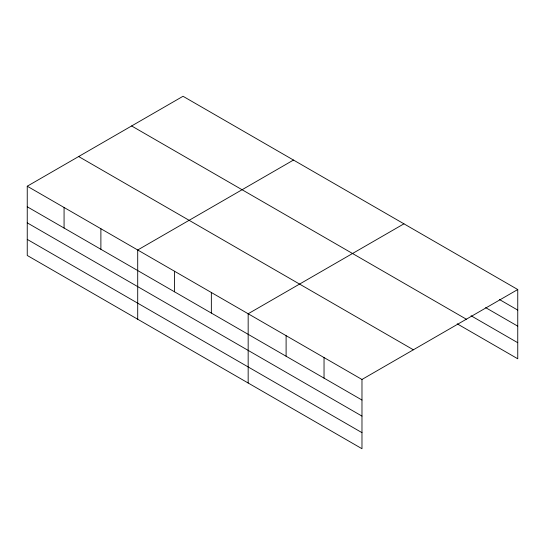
<?xml version="1.0" encoding="UTF-8"?>
<svg xmlns="http://www.w3.org/2000/svg" width="545" height="545" viewBox="0 0 545 545"><rect width="100%" height="100%" fill="white"/><g stroke="black" fill="none" stroke-linecap="round" stroke-linejoin="round"><path stroke-width="0.82" d="M361.975 416.101L361.975 379.47L27.25 186.22L27.25 255.469L361.975 448.719L361.975 416.101L27.25 222.851M457.201 323.825L517.75 358.78L517.75 289.531L183.025 96.281L27.25 186.22M293.483 160.053L137.708 249.992L137.708 319.241M403.94 223.825L248.166 313.763L248.166 383.012M361.975 379.47L517.75 289.531M499.513 299.566L517.75 310.098M485.649 307.632L517.75 326.162M471.057 315.759L517.75 342.716M131.618 125.956L466.343 319.213M78.657 156.538L413.382 349.788M27.25 206.78L361.975 400.037M27.25 239.398L361.975 432.655M324.037 357.568L324.037 378.135M286.105 335.666L286.105 356.232M211.351 292.508L211.351 313.068M174.529 271.247L174.529 291.813M100.886 228.73L100.886 249.297M64.072 207.475L64.072 228.042"/></g></svg>
